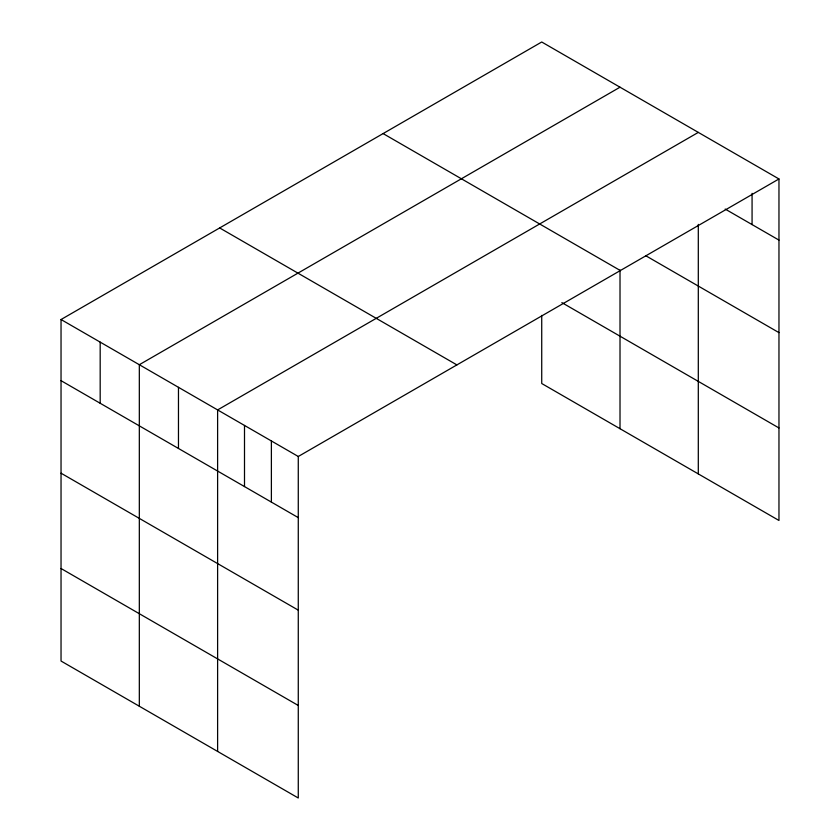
<?xml version="1.0" encoding="UTF-8"?>
<svg xmlns="http://www.w3.org/2000/svg" width="840" height="840" viewBox="0 0 840 840"><rect width="100%" height="100%" fill="white"/><g stroke="black" fill="none" stroke-linecap="round" stroke-linejoin="round"><path stroke-width="1.26" d="M61.037 319.526L298.274 456.488L298.274 798L61.037 661.038L61.037 319.526L541.726 42L778.964 178.962L778.964 520.475L541.726 383.512L541.726 315.409M620.014 87.203L139.325 364.718L139.325 706.23M698.303 132.395L217.613 409.92L217.613 751.433M298.274 456.488L778.964 178.962M725.183 209.066L778.964 240.103M645.74 255.717L778.964 332.63M383.103 133.581L620.329 270.543M561.855 302.61L778.964 427.959M219.671 227.945L456.897 364.906M61.037 380.667L298.274 517.629M61.037 473.193L298.274 610.155M61.037 568.512L298.274 705.474M752.073 193.358L752.073 224.584M698.303 224.385L698.303 473.907M620.014 270.102L620.014 428.715M271.383 440.969L271.383 502.11M244.503 425.439L244.503 486.581M178.469 387.324L178.469 448.466M100.18 342.122L100.18 403.263"/></g></svg>
